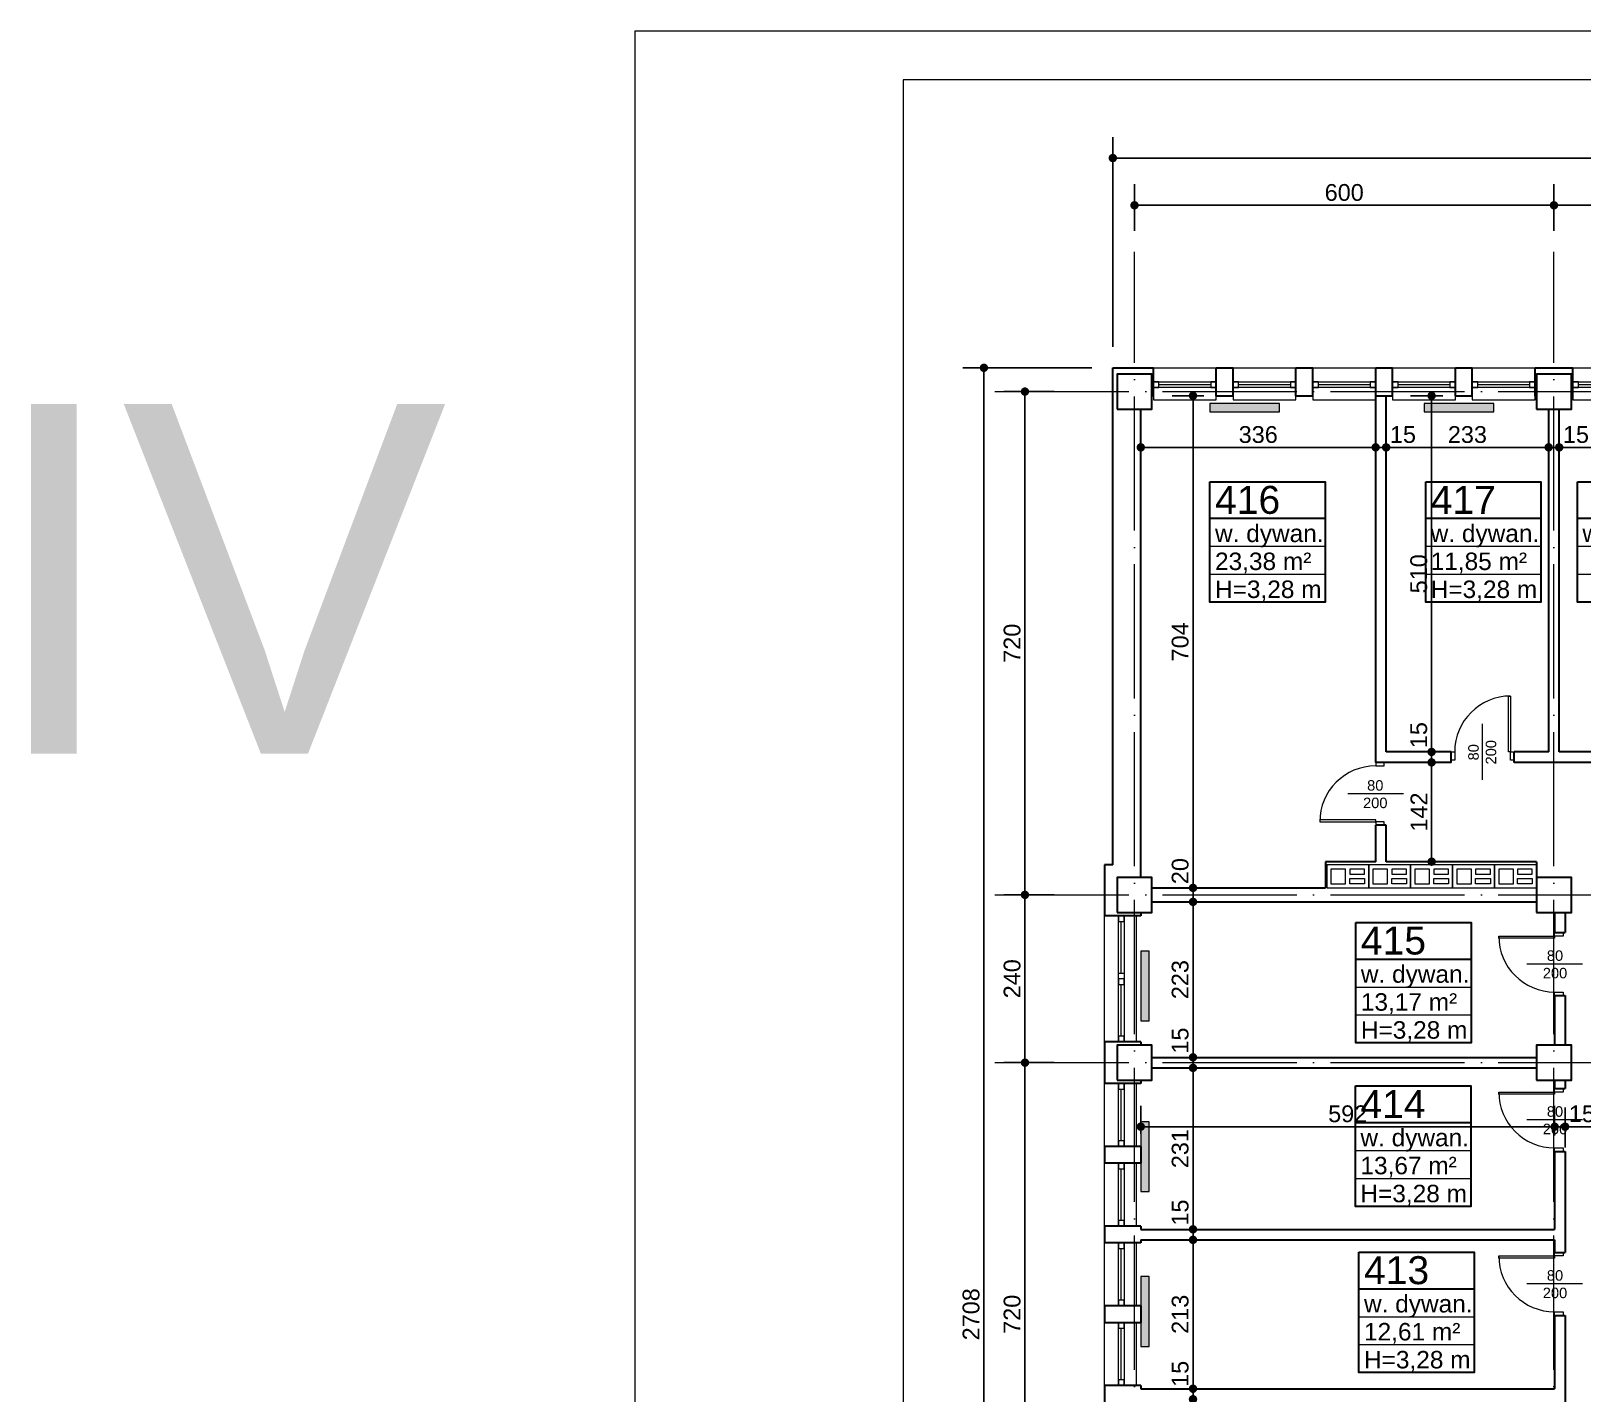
# Model space of a CAD drawing. Header units: millimetres. Extents: x 54 to 8480, y -22812 to 17434.
# Drawn here: x 54 to 2274, y 6425 to 8374 of the extents above; entities that cross this region are included whole.
import ezdxf

# ---------------------------------------------------------------- set-up
doc = ezdxf.new("R2010")
doc.units = ezdxf.units.MM
doc.linetypes.add('ACAD_ISO04W100', pattern=[30, 24, -3, 0, -3])
doc.layers.add('grzejniki', color=104, linetype='Continuous')
doc.layers.add('TABELKI PO UWAGACH', color=5, linetype='Continuous')
for name, color, linetype, lineweight in [('osie', 132, 'ACAD_ISO04W100', 0), ('PLATFORMA', 7, 'Continuous', 0), ('STOLARKA', 97, 'Continuous', 0), ('tabelki', 151, 'Continuous', 0), ('wymiary', 150, 'Continuous', 0)]:
    doc.layers.add(name, color=color, linetype=linetype, lineweight=lineweight)
doc.styles.get("Standard").update_dxf_attribs({"font": 'arial.ttf'})
doc.dimstyles.new('ISO-25', dxfattribs={"dimtxt": 24, "dimasz": 12, "dimexe": 30, "dimexo": 30, "dimgap": 6, "dimtad": 1, "dimdec": 0, "dimtxsty": 'Standard', "dimblk": 'DOT', "dimcen": 2.5, "dimadec": 0, "dimazin": 0, "dimtfac": 1, "dimtdec": 0, "dimtmove": 0, "dimatfit": 3, "dimldrblk": 'DOT', "dimfxl": 1, "dimarcsym": 0})

# ---------------------------------------------------------------- blocks, each defined once
blk = doc.blocks.new('A$C13771EA7')
at = {"color": 132, "linetype": 'ACAD_ISO04W100', "lineweight": 0, "ltscale": 8}
for p, q in [((31, -2874), (31, 166)), ((631, -2874), (631, 166)), ((-169, -34), (4311, -34)), ((-169, -754), (4311, -754)), ((-169, -994), (3231, -994))]:
    blk.add_line(p, q, dxfattribs=at)
blk = doc.blocks.new('A$C4DC22848')
at = {"layer": 'STOLARKA', "lineweight": 0}
for p, q in [((0, 0), (90, 0)), ((0, -40), (0, -46)), ((8, -24), (82, -24)), ((90, -46), (90, -40)), ((0, -46), (90, -46))]:
    blk.add_line(p, q, dxfattribs=at)
for points in [[(0, -20), (90, -20), (90, -28), (0, -28)], [(0, -28), (8, -28), (8, -20), (0, -20)], [(82, -28), (90, -28), (90, -20), (82, -20)]]:
    blk.add_lwpolyline(points, close=True, dxfattribs=at)
blk = doc.blocks.new('A$C2F3E3BB6')
at = {"layer": 'STOLARKA', "lineweight": 0}
for p, q in [((0, 40), (180, 40)), ((0, 0), (0, -6)), ((8, 16), (82, 16)), ((98, 16), (172, 16)), ((180, -6), (180, 0)), ((0, -6), (180, -6))]:
    blk.add_line(p, q, dxfattribs=at)
for points in [[(0, 20), (180, 20), (180, 12), (0, 12)], [(0, 12), (8, 12), (8, 20), (0, 20)], [(82, 12), (90, 12), (90, 20), (82, 20)], [(98, 12), (90, 12), (90, 20), (98, 20)], [(172, 12), (180, 12), (180, 20), (172, 20)]]:
    blk.add_lwpolyline(points, close=True, dxfattribs=at)
blk = doc.blocks.new('A$C1D836454')
at = {"color": 82, "lineweight": 0}
for points in [[(0, -16.5), (60, -16.5), (60, 16.5), (0, 16.5)], [(6, -10.5), (27, -10.5), (27, 10.5), (6, 10.5)], [(33, 3), (54, 3), (54, 10.5), (33, 10.5)], [(33, -3), (54, -3), (54, -10.5), (33, -10.5)]]:
    blk.add_lwpolyline(points, close=True, dxfattribs=at)
blk = doc.blocks.new('_Dot')
at = {"color": 0, "linetype": 'ByBlock', "lineweight": -2}
blk.add_line((-0.5, 0), (-1, 0), dxfattribs=at)
at = {"color": 0, "linetype": 'ByBlock', "lineweight": 0, "const_width": 0.5}
blk.add_lwpolyline([(-0.25, 0, 1), (0.25, 0, 1)], format="xyb", close=True, dxfattribs=at)
blk = doc.blocks.new('*D89')
at = {"layer": 'Defpoints', "color": 0, "linetype": 'Continuous', "lineweight": 0}
for p in [(2232.6, 8125.2), (1632.6, 8058.7), (2232.6, 8058.7)]:
    blk.add_point(p, dxfattribs=at)
at = {"layer": 'wymiary', "color": 0, "linetype": 'Continuous', "lineweight": -2}
for p, q in [((1632.6, 8088.7), (1632.6, 8155.2)), ((2232.6, 8088.7), (2232.6, 8155.2)), ((1644.6, 8125.2), (2220.6, 8125.2))]:
    blk.add_line(p, q, dxfattribs=at)
at = {"layer": 'wymiary', "color": 0, "linetype": 'Continuous', "lineweight": -2, "xscale": 12, "yscale": 12, "zscale": 12, "rotation": 180}
blk.add_blockref('_Dot', (1632.6, 8125.2), dxfattribs=at)
at = {"layer": 'wymiary', "color": 0, "linetype": 'Continuous', "lineweight": -2, "xscale": 12, "yscale": 12, "zscale": 12}
blk.add_blockref('_Dot', (2232.6, 8125.2), dxfattribs=at)
at = {"layer": 'wymiary', "color": 0, "linetype": 'Continuous', "lineweight": 0, "insert": (1932.6, 8143.4), "char_height": 24, "attachment_point": 5}
blk.add_mtext('600', dxfattribs=at)
blk = doc.blocks.new('*D90')
at = {"layer": 'Defpoints', "color": 0, "linetype": 'Continuous', "lineweight": 0}
for p in [(2832.6, 8125.2), (2232.6, 8058.7), (2832.6, 8058.7)]:
    blk.add_point(p, dxfattribs=at)
at = {"layer": 'wymiary', "color": 0, "linetype": 'Continuous', "lineweight": -2}
for p, q in [((2232.6, 8088.7), (2232.6, 8155.2)), ((2832.6, 8088.7), (2832.6, 8155.2)), ((2244.6, 8125.2), (2820.6, 8125.2))]:
    blk.add_line(p, q, dxfattribs=at)
at = {"layer": 'wymiary', "color": 0, "linetype": 'Continuous', "lineweight": -2, "xscale": 12, "yscale": 12, "zscale": 12, "rotation": 180}
blk.add_blockref('_Dot', (2232.6, 8125.2), dxfattribs=at)
at = {"layer": 'wymiary', "color": 0, "linetype": 'Continuous', "lineweight": -2, "xscale": 12, "yscale": 12, "zscale": 12}
blk.add_blockref('_Dot', (2832.6, 8125.2), dxfattribs=at)
at = {"layer": 'wymiary', "color": 0, "linetype": 'Continuous', "lineweight": 0, "insert": (2532.6, 8143.4), "char_height": 24, "attachment_point": 5}
blk.add_mtext('600', dxfattribs=at)
blk = doc.blocks.new('*D98')
at = {"layer": 'Defpoints', "color": 0, "linetype": 'Continuous', "lineweight": 0}
for p in [(1475.9, 6898.7), (1547.6, 6898.7), (1547.6, 6178.7)]:
    blk.add_point(p, dxfattribs=at)
at = {"layer": 'wymiary', "color": 0, "linetype": 'Continuous', "lineweight": -2}
for p, q in [((1517.6, 6898.7), (1445.9, 6898.7)), ((1475.9, 6190.7), (1475.9, 6886.7)), ((1517.6, 6178.7), (1445.9, 6178.7))]:
    blk.add_line(p, q, dxfattribs=at)
at = {"layer": 'wymiary', "color": 0, "linetype": 'Continuous', "lineweight": -2, "xscale": 12, "yscale": 12, "zscale": 12}
for p, rotation in [((1475.9, 6898.7), 90), ((1475.9, 6178.7), 270)]:
    blk.add_blockref('_Dot', p, dxfattribs=dict(at, rotation=rotation))
at = {"layer": 'wymiary', "color": 0, "linetype": 'Continuous', "lineweight": 0, "insert": (1457.6, 6538.7), "char_height": 24, "attachment_point": 5, "rotation": 90}
blk.add_mtext('720', dxfattribs=at)
blk = doc.blocks.new('*D72')
at = {"layer": 'Defpoints', "color": 0, "linetype": 'Continuous', "lineweight": 0}
for p in [(1475.9, 7138.7), (1547.6, 7138.7), (1547.6, 6898.7)]:
    blk.add_point(p, dxfattribs=at)
at = {"layer": 'wymiary', "color": 0, "linetype": 'Continuous', "lineweight": -2}
for p, q in [((1517.6, 7138.7), (1445.9, 7138.7)), ((1475.9, 6910.7), (1475.9, 7126.7)), ((1517.6, 6898.7), (1445.9, 6898.7))]:
    blk.add_line(p, q, dxfattribs=at)
at = {"layer": 'wymiary', "color": 0, "linetype": 'Continuous', "lineweight": -2, "xscale": 12, "yscale": 12, "zscale": 12}
for p, rotation in [((1475.9, 7138.7), 90), ((1475.9, 6898.7), 270)]:
    blk.add_blockref('_Dot', p, dxfattribs=dict(at, rotation=rotation))
at = {"layer": 'wymiary', "color": 0, "linetype": 'Continuous', "lineweight": 0, "insert": (1457.6, 7018.7), "char_height": 24, "attachment_point": 5, "rotation": 90}
blk.add_mtext('240', dxfattribs=at)
blk = doc.blocks.new('*D73')
at = {"layer": 'Defpoints', "color": 0, "linetype": 'Continuous', "lineweight": 0}
for p in [(1475.9, 7858.7), (1547.6, 7858.7), (1547.6, 7138.7)]:
    blk.add_point(p, dxfattribs=at)
at = {"layer": 'wymiary', "color": 0, "linetype": 'Continuous', "lineweight": -2}
for p, q in [((1517.6, 7858.7), (1445.9, 7858.7)), ((1475.9, 7150.7), (1475.9, 7846.7)), ((1517.6, 7138.7), (1445.9, 7138.7))]:
    blk.add_line(p, q, dxfattribs=at)
at = {"layer": 'wymiary', "color": 0, "linetype": 'Continuous', "lineweight": -2, "xscale": 12, "yscale": 12, "zscale": 12}
for p, rotation in [((1475.9, 7858.7), 90), ((1475.9, 7138.7), 270)]:
    blk.add_blockref('_Dot', p, dxfattribs=dict(at, rotation=rotation))
at = {"layer": 'wymiary', "color": 0, "linetype": 'Continuous', "lineweight": 0, "insert": (1457.6, 7498.7), "char_height": 24, "attachment_point": 5, "rotation": 90}
blk.add_mtext('720', dxfattribs=at)
blk = doc.blocks.new('*D87')
at = {"layer": 'Defpoints', "color": 0, "linetype": 'Continuous', "lineweight": 0}
for p in [(5743.6, 8192.8), (1601.6, 7892.7), (5743.6, 7892.7)]:
    blk.add_point(p, dxfattribs=at)
at = {"layer": 'wymiary', "color": 0, "linetype": 'Continuous', "lineweight": -2}
for p, q in [((1601.6, 7922.7), (1601.6, 8222.8)), ((5743.6, 7922.7), (5743.6, 8222.8)), ((1613.6, 8192.8), (5731.6, 8192.8))]:
    blk.add_line(p, q, dxfattribs=at)
at = {"layer": 'wymiary', "color": 0, "linetype": 'Continuous', "lineweight": -2, "xscale": 12, "yscale": 12, "zscale": 12, "rotation": 180}
blk.add_blockref('_Dot', (1601.6, 8192.8), dxfattribs=at)
at = {"layer": 'wymiary', "color": 0, "linetype": 'Continuous', "lineweight": -2, "xscale": 12, "yscale": 12, "zscale": 12}
blk.add_blockref('_Dot', (5743.6, 8192.8), dxfattribs=at)
at = {"layer": 'wymiary', "color": 0, "linetype": 'Continuous', "lineweight": 0, "insert": (3672.6, 8210.9), "char_height": 24, "attachment_point": 5}
blk.add_mtext('4142', dxfattribs=at)
blk = doc.blocks.new('*D88')
at = {"layer": 'Defpoints', "color": 0, "linetype": 'Continuous', "lineweight": 0}
for p in [(1417.2, 7892.7), (1601.6, 7892.7), (1601.6, 5184.7)]:
    blk.add_point(p, dxfattribs=at)
at = {"layer": 'wymiary', "color": 0, "linetype": 'Continuous', "lineweight": -2}
for p, q in [((1571.6, 7892.7), (1387.2, 7892.7)), ((1417.2, 5196.7), (1417.2, 7880.7)), ((1571.6, 5184.7), (1387.2, 5184.7))]:
    blk.add_line(p, q, dxfattribs=at)
at = {"layer": 'wymiary', "color": 0, "linetype": 'Continuous', "lineweight": -2, "xscale": 12, "yscale": 12, "zscale": 12}
for p, rotation in [((1417.2, 7892.7), 90), ((1417.2, 5184.7), 270)]:
    blk.add_blockref('_Dot', p, dxfattribs=dict(at, rotation=rotation))
at = {"layer": 'wymiary', "color": 0, "linetype": 'Continuous', "lineweight": 0, "insert": (1398.9, 6538.7), "char_height": 24, "attachment_point": 5, "rotation": 90}
blk.add_mtext('2708', dxfattribs=at)
blk = doc.blocks.new('*D267')
at = {"layer": 'Defpoints', "color": 0, "linetype": 'Continuous', "lineweight": 0}
for p in [(1716.3, 6432.2), (1716.3, 6432.2), (1716.3, 6417.2)]:
    blk.add_point(p, dxfattribs=at)
at = {"layer": 'wymiary', "color": 0, "linetype": 'Continuous', "lineweight": -2}
for p, q in [((1716.3, 6444.2), (1716.3, 6456.2)), ((1716.3, 6417.2), (1716.3, 6432.2)), ((1716.3, 6405.2), (1716.3, 6393.2))]:
    blk.add_line(p, q, dxfattribs=at)
at = {"layer": 'wymiary', "color": 0, "linetype": 'Continuous', "lineweight": -2, "xscale": 12, "yscale": 12, "zscale": 12}
for p, rotation in [((1716.3, 6432.2), 270), ((1716.3, 6417.2), 90)]:
    blk.add_blockref('_Dot', p, dxfattribs=dict(at, rotation=rotation))
at = {"layer": 'wymiary', "color": 0, "linetype": 'Continuous', "lineweight": 0, "insert": (1698, 6453.5), "char_height": 24, "attachment_point": 5, "rotation": 90}
blk.add_mtext('15', dxfattribs=at)
blk = doc.blocks.new('*D268')
at = {"layer": 'Defpoints', "color": 0, "linetype": 'Continuous', "lineweight": 0}
for p in [(1716.3, 6645.2), (1716.3, 6645.2), (1716.3, 6432.2)]:
    blk.add_point(p, dxfattribs=at)
at = {"layer": 'wymiary', "color": 0, "linetype": 'Continuous', "lineweight": -2}
blk.add_line((1716.3, 6444.2), (1716.3, 6633.2), dxfattribs=at)
at = {"layer": 'wymiary', "color": 0, "linetype": 'Continuous', "lineweight": -2, "xscale": 12, "yscale": 12, "zscale": 12}
for p, rotation in [((1716.3, 6645.2), 90), ((1716.3, 6432.2), 270)]:
    blk.add_blockref('_Dot', p, dxfattribs=dict(at, rotation=rotation))
at = {"layer": 'wymiary', "color": 0, "linetype": 'Continuous', "lineweight": 0, "insert": (1698, 6538.7), "char_height": 24, "attachment_point": 5, "rotation": 90}
blk.add_mtext('213', dxfattribs=at)
blk = doc.blocks.new('*D269')
at = {"layer": 'Defpoints', "color": 0, "linetype": 'Continuous', "lineweight": 0}
for p in [(1716.3, 6660.2), (1716.3, 6660.2), (1716.3, 6645.2)]:
    blk.add_point(p, dxfattribs=at)
at = {"layer": 'wymiary', "color": 0, "linetype": 'Continuous', "lineweight": -2}
for p, q in [((1716.3, 6672.2), (1716.3, 6684.2)), ((1716.3, 6645.2), (1716.3, 6660.2)), ((1716.3, 6633.2), (1716.3, 6621.2))]:
    blk.add_line(p, q, dxfattribs=at)
at = {"layer": 'wymiary', "color": 0, "linetype": 'Continuous', "lineweight": -2, "xscale": 12, "yscale": 12, "zscale": 12}
for p, rotation in [((1716.3, 6660.2), 270), ((1716.3, 6645.2), 90)]:
    blk.add_blockref('_Dot', p, dxfattribs=dict(at, rotation=rotation))
at = {"layer": 'wymiary', "color": 0, "linetype": 'Continuous', "lineweight": 0, "insert": (1698, 6684.2), "char_height": 24, "attachment_point": 5, "rotation": 90}
blk.add_mtext('15', dxfattribs=at)
blk = doc.blocks.new('*D270')
at = {"layer": 'Defpoints', "color": 0, "linetype": 'Continuous', "lineweight": 0}
for p in [(1716.3, 6891.2), (1716.3, 6891.2), (1716.3, 6660.2)]:
    blk.add_point(p, dxfattribs=at)
at = {"layer": 'wymiary', "color": 0, "linetype": 'Continuous', "lineweight": -2}
blk.add_line((1716.3, 6672.2), (1716.3, 6879.2), dxfattribs=at)
at = {"layer": 'wymiary', "color": 0, "linetype": 'Continuous', "lineweight": -2, "xscale": 12, "yscale": 12, "zscale": 12}
for p, rotation in [((1716.3, 6891.2), 90), ((1716.3, 6660.2), 270)]:
    blk.add_blockref('_Dot', p, dxfattribs=dict(at, rotation=rotation))
at = {"layer": 'wymiary', "color": 0, "linetype": 'Continuous', "lineweight": 0, "insert": (1698, 6775.7), "char_height": 24, "attachment_point": 5, "rotation": 90}
blk.add_mtext('231', dxfattribs=at)
blk = doc.blocks.new('*D271')
at = {"layer": 'Defpoints', "color": 0, "linetype": 'Continuous', "lineweight": 0}
for p in [(1716.3, 6906.2), (1716.3, 6906.2), (1716.3, 6891.2)]:
    blk.add_point(p, dxfattribs=at)
at = {"layer": 'wymiary', "color": 0, "linetype": 'Continuous', "lineweight": -2}
for p, q in [((1716.3, 6918.2), (1716.3, 6930.2)), ((1716.3, 6891.2), (1716.3, 6906.2)), ((1716.3, 6879.2), (1716.3, 6867.2))]:
    blk.add_line(p, q, dxfattribs=at)
at = {"layer": 'wymiary', "color": 0, "linetype": 'Continuous', "lineweight": -2, "xscale": 12, "yscale": 12, "zscale": 12}
for p, rotation in [((1716.3, 6906.2), 270), ((1716.3, 6891.2), 90)]:
    blk.add_blockref('_Dot', p, dxfattribs=dict(at, rotation=rotation))
at = {"layer": 'wymiary', "color": 0, "linetype": 'Continuous', "lineweight": 0, "insert": (1698, 6930.2), "char_height": 24, "attachment_point": 5, "rotation": 90}
blk.add_mtext('15', dxfattribs=at)
blk = doc.blocks.new('*D272')
at = {"layer": 'Defpoints', "color": 0, "linetype": 'Continuous', "lineweight": 0}
for p in [(1716.3, 7128.7), (1716.3, 7128.7), (1716.3, 6906.2)]:
    blk.add_point(p, dxfattribs=at)
at = {"layer": 'wymiary', "color": 0, "linetype": 'Continuous', "lineweight": -2}
blk.add_line((1716.3, 6918.2), (1716.3, 7116.7), dxfattribs=at)
at = {"layer": 'wymiary', "color": 0, "linetype": 'Continuous', "lineweight": -2, "xscale": 12, "yscale": 12, "zscale": 12}
for p, rotation in [((1716.3, 7128.7), 90), ((1716.3, 6906.2), 270)]:
    blk.add_blockref('_Dot', p, dxfattribs=dict(at, rotation=rotation))
at = {"layer": 'wymiary', "color": 0, "linetype": 'Continuous', "lineweight": 0, "insert": (1698, 7017.5), "char_height": 24, "attachment_point": 5, "rotation": 90}
blk.add_mtext('223', dxfattribs=at)
blk = doc.blocks.new('*D273')
at = {"layer": 'Defpoints', "color": 0, "linetype": 'Continuous', "lineweight": 0}
for p in [(1716.3, 7148.7), (1716.3, 7148.7), (1716.3, 7128.7)]:
    blk.add_point(p, dxfattribs=at)
at = {"layer": 'wymiary', "color": 0, "linetype": 'Continuous', "lineweight": -2}
for p, q in [((1716.3, 7160.7), (1716.3, 7172.7)), ((1716.3, 7128.7), (1716.3, 7148.7)), ((1716.3, 7116.7), (1716.3, 7104.7))]:
    blk.add_line(p, q, dxfattribs=at)
at = {"layer": 'wymiary', "color": 0, "linetype": 'Continuous', "lineweight": -2, "xscale": 12, "yscale": 12, "zscale": 12}
for p, rotation in [((1716.3, 7148.7), 270), ((1716.3, 7128.7), 90)]:
    blk.add_blockref('_Dot', p, dxfattribs=dict(at, rotation=rotation))
at = {"layer": 'wymiary', "color": 0, "linetype": 'Continuous', "lineweight": 0, "insert": (1698, 7172.7), "char_height": 24, "attachment_point": 5, "rotation": 90}
blk.add_mtext('20', dxfattribs=at)
blk = doc.blocks.new('*D274')
at = {"layer": 'Defpoints', "color": 0, "linetype": 'Continuous', "lineweight": 0}
for p in [(1716.3, 7852.7), (1761.6, 7852.7), (1716.3, 7148.7)]:
    blk.add_point(p, dxfattribs=at)
at = {"layer": 'wymiary', "color": 0, "linetype": 'Continuous', "lineweight": -2}
for p, q in [((1731.6, 7852.7), (1686.3, 7852.7)), ((1716.3, 7160.7), (1716.3, 7840.7))]:
    blk.add_line(p, q, dxfattribs=at)
at = {"layer": 'wymiary', "color": 0, "linetype": 'Continuous', "lineweight": -2, "xscale": 12, "yscale": 12, "zscale": 12}
for p, rotation in [((1716.3, 7852.7), 90), ((1716.3, 7148.7), 270)]:
    blk.add_blockref('_Dot', p, dxfattribs=dict(at, rotation=rotation))
at = {"layer": 'wymiary', "color": 0, "linetype": 'Continuous', "lineweight": 0, "insert": (1698, 7500.7), "char_height": 24, "attachment_point": 5, "rotation": 90}
blk.add_mtext('704', dxfattribs=at)
blk = doc.blocks.new('*D325')
at = {"layer": 'Defpoints', "color": 0, "linetype": 'Continuous', "lineweight": 0}
for p in [(1641.6, 7833.7), (1977.6, 7833.7), (1977.6, 7778.9)]:
    blk.add_point(p, dxfattribs=at)
at = {"layer": 'wymiary', "color": 0, "linetype": 'Continuous', "lineweight": -2}
for p, q in [((1641.6, 7803.7), (1641.6, 7748.9)), ((1977.6, 7803.7), (1977.6, 7748.9)), ((1653.6, 7778.9), (1965.6, 7778.9))]:
    blk.add_line(p, q, dxfattribs=at)
at = {"layer": 'wymiary', "color": 0, "linetype": 'Continuous', "lineweight": -2, "xscale": 12, "yscale": 12, "zscale": 12, "rotation": 180}
blk.add_blockref('_Dot', (1641.6, 7778.9), dxfattribs=at)
at = {"layer": 'wymiary', "color": 0, "linetype": 'Continuous', "lineweight": -2, "xscale": 12, "yscale": 12, "zscale": 12}
blk.add_blockref('_Dot', (1977.6, 7778.9), dxfattribs=at)
at = {"layer": 'wymiary', "color": 0, "linetype": 'Continuous', "lineweight": 0, "insert": (1809.6, 7797.1), "char_height": 24, "attachment_point": 5}
blk.add_mtext('336', dxfattribs=at)
blk = doc.blocks.new('*D326')
at = {"layer": 'Defpoints', "color": 0, "linetype": 'Continuous', "lineweight": 0}
for p in [(1992.6, 7852.7), (1977.6, 7833.7), (1992.6, 7778.9)]:
    blk.add_point(p, dxfattribs=at)
at = {"layer": 'wymiary', "color": 0, "linetype": 'Continuous', "lineweight": -2}
for p, q in [((1992.6, 7822.7), (1992.6, 7748.9)), ((1977.6, 7803.7), (1977.6, 7748.9)), ((1965.6, 7778.9), (1953.6, 7778.9)), ((1977.6, 7778.9), (1992.6, 7778.9)), ((2004.6, 7778.9), (2016.6, 7778.9))]:
    blk.add_line(p, q, dxfattribs=at)
at = {"layer": 'wymiary', "color": 0, "linetype": 'Continuous', "lineweight": -2, "xscale": 12, "yscale": 12, "zscale": 12}
blk.add_blockref('_Dot', (1977.6, 7778.9), dxfattribs=at)
at = {"layer": 'wymiary', "color": 0, "linetype": 'Continuous', "lineweight": -2, "xscale": 12, "yscale": 12, "zscale": 12, "rotation": 180}
blk.add_blockref('_Dot', (1992.6, 7778.9), dxfattribs=at)
at = {"layer": 'wymiary', "color": 0, "linetype": 'Continuous', "lineweight": 0, "insert": (2016.6, 7797.1), "char_height": 24, "attachment_point": 5}
blk.add_mtext('15', dxfattribs=at)
blk = doc.blocks.new('*D327')
at = {"layer": 'Defpoints', "color": 0, "linetype": 'Continuous', "lineweight": 0}
for p in [(1992.6, 7852.7), (2225.1, 7833.7), (2225.1, 7778.9)]:
    blk.add_point(p, dxfattribs=at)
at = {"layer": 'wymiary', "color": 0, "linetype": 'Continuous', "lineweight": -2}
for p, q in [((1992.6, 7822.7), (1992.6, 7748.9)), ((2225.1, 7803.7), (2225.1, 7748.9)), ((2004.6, 7778.9), (2213.1, 7778.9))]:
    blk.add_line(p, q, dxfattribs=at)
at = {"layer": 'wymiary', "color": 0, "linetype": 'Continuous', "lineweight": -2, "xscale": 12, "yscale": 12, "zscale": 12, "rotation": 180}
blk.add_blockref('_Dot', (1992.6, 7778.9), dxfattribs=at)
at = {"layer": 'wymiary', "color": 0, "linetype": 'Continuous', "lineweight": -2, "xscale": 12, "yscale": 12, "zscale": 12}
blk.add_blockref('_Dot', (2225.1, 7778.9), dxfattribs=at)
at = {"layer": 'wymiary', "color": 0, "linetype": 'Continuous', "lineweight": 0, "insert": (2108.8, 7797.1), "char_height": 24, "attachment_point": 5}
blk.add_mtext('233', dxfattribs=at)
blk = doc.blocks.new('*D328')
at = {"layer": 'Defpoints', "color": 0, "linetype": 'Continuous', "lineweight": 0}
for p in [(2225.1, 7833.7), (2240.1, 7833.7), (2240.1, 7778.9)]:
    blk.add_point(p, dxfattribs=at)
at = {"layer": 'wymiary', "color": 0, "linetype": 'Continuous', "lineweight": -2}
for p, q in [((2225.1, 7803.7), (2225.1, 7748.9)), ((2240.1, 7803.7), (2240.1, 7748.9)), ((2213.1, 7778.9), (2201.1, 7778.9)), ((2225.1, 7778.9), (2240.1, 7778.9)), ((2252.1, 7778.9), (2264.1, 7778.9))]:
    blk.add_line(p, q, dxfattribs=at)
at = {"layer": 'wymiary', "color": 0, "linetype": 'Continuous', "lineweight": -2, "xscale": 12, "yscale": 12, "zscale": 12}
blk.add_blockref('_Dot', (2225.1, 7778.9), dxfattribs=at)
at = {"layer": 'wymiary', "color": 0, "linetype": 'Continuous', "lineweight": -2, "xscale": 12, "yscale": 12, "zscale": 12, "rotation": 180}
blk.add_blockref('_Dot', (2240.1, 7778.9), dxfattribs=at)
at = {"layer": 'wymiary', "color": 0, "linetype": 'Continuous', "lineweight": 0, "insert": (2264.1, 7797.1), "char_height": 24, "attachment_point": 5}
blk.add_mtext('15', dxfattribs=at)
blk = doc.blocks.new('*D329')
at = {"layer": 'Defpoints', "color": 0, "linetype": 'Continuous', "lineweight": 0}
for p in [(2470.6, 7852.7), (2240.1, 7833.7), (2470.6, 7778.9)]:
    blk.add_point(p, dxfattribs=at)
at = {"layer": 'wymiary', "color": 0, "linetype": 'Continuous', "lineweight": -2}
for p, q in [((2470.6, 7822.7), (2470.6, 7748.9)), ((2240.1, 7803.7), (2240.1, 7748.9)), ((2252.1, 7778.9), (2458.6, 7778.9))]:
    blk.add_line(p, q, dxfattribs=at)
at = {"layer": 'wymiary', "color": 0, "linetype": 'Continuous', "lineweight": -2, "xscale": 12, "yscale": 12, "zscale": 12, "rotation": 180}
blk.add_blockref('_Dot', (2240.1, 7778.9), dxfattribs=at)
at = {"layer": 'wymiary', "color": 0, "linetype": 'Continuous', "lineweight": -2, "xscale": 12, "yscale": 12, "zscale": 12}
blk.add_blockref('_Dot', (2470.6, 7778.9), dxfattribs=at)
at = {"layer": 'wymiary', "color": 0, "linetype": 'Continuous', "lineweight": 0, "insert": (2355.3, 7797.1), "char_height": 24, "attachment_point": 5}
blk.add_mtext('231', dxfattribs=at)
blk = doc.blocks.new('*D566')
at = {"layer": 'Defpoints', "color": 0, "linetype": 'Continuous', "lineweight": 0}
for p in [(2233.6, 6807.1), (1641.6, 6766.7), (2233.6, 6764.7)]:
    blk.add_point(p, dxfattribs=at)
at = {"layer": 'wymiary', "color": 0, "linetype": 'Continuous', "lineweight": -2}
for p, q in [((1641.6, 6796.7), (1641.6, 6837.1)), ((2233.6, 6794.7), (2233.6, 6837.1)), ((1653.6, 6807.1), (2221.6, 6807.1))]:
    blk.add_line(p, q, dxfattribs=at)
at = {"layer": 'wymiary', "color": 0, "linetype": 'Continuous', "lineweight": -2, "xscale": 12, "yscale": 12, "zscale": 12, "rotation": 180}
blk.add_blockref('_Dot', (1641.6, 6807.1), dxfattribs=at)
at = {"layer": 'wymiary', "color": 0, "linetype": 'Continuous', "lineweight": -2, "xscale": 12, "yscale": 12, "zscale": 12}
blk.add_blockref('_Dot', (2233.6, 6807.1), dxfattribs=at)
at = {"layer": 'wymiary', "color": 0, "linetype": 'Continuous', "lineweight": 0, "insert": (1937.6, 6825.4), "char_height": 24, "attachment_point": 5}
blk.add_mtext('592', dxfattribs=at)
blk = doc.blocks.new('*D567')
at = {"layer": 'Defpoints', "color": 0, "linetype": 'Continuous', "lineweight": 0}
for p in [(2248.6, 6864.7), (2248.6, 6807.1), (2233.6, 6764.7)]:
    blk.add_point(p, dxfattribs=at)
at = {"layer": 'wymiary', "color": 0, "linetype": 'Continuous', "lineweight": -2}
for p, q in [((2233.6, 6794.7), (2233.6, 6837.1)), ((2248.6, 6834.7), (2248.6, 6777.1)), ((2221.6, 6807.1), (2209.6, 6807.1)), ((2233.6, 6807.1), (2248.6, 6807.1)), ((2260.6, 6807.1), (2272.6, 6807.1))]:
    blk.add_line(p, q, dxfattribs=at)
at = {"layer": 'wymiary', "color": 0, "linetype": 'Continuous', "lineweight": -2, "xscale": 12, "yscale": 12, "zscale": 12}
blk.add_blockref('_Dot', (2233.6, 6807.1), dxfattribs=at)
at = {"layer": 'wymiary', "color": 0, "linetype": 'Continuous', "lineweight": -2, "xscale": 12, "yscale": 12, "zscale": 12, "rotation": 180}
blk.add_blockref('_Dot', (2248.6, 6807.1), dxfattribs=at)
at = {"layer": 'wymiary', "color": 0, "linetype": 'Continuous', "lineweight": 0, "insert": (2272.6, 6825.4), "char_height": 24, "attachment_point": 5}
blk.add_mtext('15', dxfattribs=at)
blk = doc.blocks.new('*D568')
at = {"layer": 'Defpoints', "color": 0, "linetype": 'Continuous', "lineweight": 0}
for p in [(2248.6, 6864.7), (2452.6, 6807.1), (2452.6, 6807.1)]:
    blk.add_point(p, dxfattribs=at)
at = {"layer": 'wymiary', "color": 0, "linetype": 'Continuous', "lineweight": -2}
for p, q in [((2248.6, 6834.7), (2248.6, 6777.1)), ((2260.6, 6807.1), (2440.6, 6807.1))]:
    blk.add_line(p, q, dxfattribs=at)
at = {"layer": 'wymiary', "color": 0, "linetype": 'Continuous', "lineweight": -2, "xscale": 12, "yscale": 12, "zscale": 12, "rotation": 180}
blk.add_blockref('_Dot', (2248.6, 6807.1), dxfattribs=at)
at = {"layer": 'wymiary', "color": 0, "linetype": 'Continuous', "lineweight": -2, "xscale": 12, "yscale": 12, "zscale": 12}
blk.add_blockref('_Dot', (2452.6, 6807.1), dxfattribs=at)
at = {"layer": 'wymiary', "color": 0, "linetype": 'Continuous', "lineweight": 0, "insert": (2350.6, 6825.4), "char_height": 24, "attachment_point": 5}
blk.add_mtext('204', dxfattribs=at)
blk = doc.blocks.new('*D662')
at = {"layer": 'Defpoints', "color": 0, "linetype": 'Continuous', "lineweight": 0}
for p in [(2057.6, 7328.2), (2057.6, 7328.2), (2057.6, 7186.2)]:
    blk.add_point(p, dxfattribs=at)
at = {"layer": 'wymiary', "color": 0, "linetype": 'Continuous', "lineweight": -2}
blk.add_line((2057.6, 7198.2), (2057.6, 7316.2), dxfattribs=at)
at = {"layer": 'wymiary', "color": 0, "linetype": 'Continuous', "lineweight": -2, "xscale": 12, "yscale": 12, "zscale": 12}
for p, rotation in [((2057.6, 7328.2), 90), ((2057.6, 7186.2), 270)]:
    blk.add_blockref('_Dot', p, dxfattribs=dict(at, rotation=rotation))
at = {"layer": 'wymiary', "color": 0, "linetype": 'Continuous', "lineweight": 0, "insert": (2039.5, 7257.2), "char_height": 24, "attachment_point": 5, "rotation": 90}
blk.add_mtext('142', dxfattribs=at)
blk = doc.blocks.new('*D663')
at = {"layer": 'Defpoints', "color": 0, "linetype": 'Continuous', "lineweight": 0}
for p in [(2057.6, 7343.2), (2057.6, 7343.2), (2057.6, 7328.2)]:
    blk.add_point(p, dxfattribs=at)
at = {"layer": 'wymiary', "color": 0, "linetype": 'Continuous', "lineweight": -2}
for p, q in [((2057.6, 7355.2), (2057.6, 7367.2)), ((2057.6, 7328.2), (2057.6, 7343.2)), ((2057.6, 7316.2), (2057.6, 7304.2))]:
    blk.add_line(p, q, dxfattribs=at)
at = {"layer": 'wymiary', "color": 0, "linetype": 'Continuous', "lineweight": -2, "xscale": 12, "yscale": 12, "zscale": 12}
for p, rotation in [((2057.6, 7343.2), 270), ((2057.6, 7328.2), 90)]:
    blk.add_blockref('_Dot', p, dxfattribs=dict(at, rotation=rotation))
at = {"layer": 'wymiary', "color": 0, "linetype": 'Continuous', "lineweight": 0, "insert": (2039.3, 7367.2), "char_height": 24, "attachment_point": 5, "rotation": 90}
blk.add_mtext('15', dxfattribs=at)
blk = doc.blocks.new('*D664')
at = {"layer": 'Defpoints', "color": 0, "linetype": 'Continuous', "lineweight": 0}
for p in [(2057.6, 7852.7), (2103.6, 7852.7), (2057.6, 7343.2)]:
    blk.add_point(p, dxfattribs=at)
at = {"layer": 'wymiary', "color": 0, "linetype": 'Continuous', "lineweight": -2}
for p, q in [((2073.6, 7852.7), (2027.6, 7852.7)), ((2057.6, 7355.2), (2057.6, 7840.7))]:
    blk.add_line(p, q, dxfattribs=at)
at = {"layer": 'wymiary', "color": 0, "linetype": 'Continuous', "lineweight": -2, "xscale": 12, "yscale": 12, "zscale": 12}
for p, rotation in [((2057.6, 7852.7), 90), ((2057.6, 7343.2), 270)]:
    blk.add_blockref('_Dot', p, dxfattribs=dict(at, rotation=rotation))
at = {"layer": 'wymiary', "color": 0, "linetype": 'Continuous', "lineweight": 0, "insert": (2039.3, 7598), "char_height": 24, "attachment_point": 5, "rotation": 90}
blk.add_mtext('510', dxfattribs=at)
blk = doc.blocks.new('A$C508466D2')
at = {"layer": 'grzejniki', "linetype": 'Continuous', "lineweight": 0}
blk.add_hatch(color=256, dxfattribs=at).paths.add_polyline_path([(-50, -12), (50, -12), (50, 0), (-50, 0)])
blk.add_lwpolyline([(-50, -12), (50, -12), (50, 0), (-50, 0)], close=True, dxfattribs=at)

msp = doc.modelspace()

# ---------------------------------------------------------------- linework, layer by layer
at = {"lineweight": 30}
for p, q in [((1601.6, 7892.7), (1659.6, 7892.7)), ((1601.6, 7181.7), (1601.6, 7892.7)), ((1659.6, 7852.7), (1659.6, 7892.7)), ((1749.6, 7852.7), (1749.6, 7892.7)), ((1749.6, 7892.7), (1773.6, 7892.7)), ((1773.6, 7852.7), (1773.6, 7892.7)), ((1863.6, 7892.7), (1887.6, 7892.7)), ((1863.6, 7852.7), (1863.6, 7892.7)), ((1887.6, 7852.7), (1887.6, 7892.7)), ((1977.6, 7892.7), (2001.6, 7892.7)), ((1977.6, 7852.7), (1977.6, 7892.7)), ((2001.6, 7852.7), (2001.6, 7892.7)), ((2091.6, 7892.7), (2115.6, 7892.7)), ((2091.6, 7852.7), (2091.6, 7892.7)), ((2115.6, 7852.7), (2115.6, 7892.7)), ((2205.6, 7852.7), (2205.6, 7892.7)), ((2205.6, 7892.7), (2259.6, 7892.7)), ((2259.6, 7852.7), (2259.6, 7892.7)), ((1659.6, 7852.7), (1657.6, 7852.7)), ((1749.6, 7852.7), (1773.6, 7852.7)), ((1863.6, 7852.7), (1887.6, 7852.7)), ((1977.6, 7852.7), (2001.6, 7852.7)), ((1977.6, 7328.2), (1977.6, 7852.7)), ((1992.6, 7343.2), (1992.6, 7852.7)), ((2091.6, 7852.7), (2115.6, 7852.7)), ((2205.6, 7852.7), (2207.6, 7852.7)), ((2259.6, 7852.7), (2257.6, 7852.7)), ((1641.6, 7163.7), (1641.6, 7833.7)), ((2225.1, 7343.2), (2225.1, 7833.7)), ((2240.1, 7343.2), (2240.1, 7833.7)), ((2085.6, 7328.2), (1977.6, 7328.2)), ((2085.6, 7343.2), (1992.6, 7343.2)), ((2085.6, 7328.2), (2085.6, 7343.2)), ((2225.1, 7343.2), (2175.6, 7343.2)), ((2175.6, 7328.2), (2175.6, 7343.2)), ((2298.1, 7328.2), (2175.6, 7328.2)), ((2298.1, 7343.2), (2240.1, 7343.2)), ((1977.6, 7186.2), (1977.6, 7238.2)), ((1992.6, 7238.2), (1977.6, 7238.2)), ((1992.6, 7186.2), (1992.6, 7238.2)), ((1601.6, 7181.7), (1589.6, 7181.7)), ((1589.6, 7181.7), (1589.6, 7108.7)), ((1905.6, 7186.2), (1905.6, 7148.7)), ((1977.6, 7186.2), (1905.6, 7186.2)), ((2207.6, 7186.2), (1992.6, 7186.2)), ((2207.6, 7186.2), (2207.6, 7163.7)), ((1657.6, 7148.7), (1905.6, 7148.7)), ((1657.6, 7128.7), (2207.6, 7128.7)), ((1641.6, 7108.7), (1589.6, 7108.7)), ((1641.6, 7113.7), (1641.6, 7108.7)), ((2233.6, 7113.7), (2233.6, 7084.7)), ((2248.6, 7113.7), (2248.6, 7084.7)), ((2233.6, 7084.7), (2248.6, 7084.7)), ((2233.6, 6994.7), (2248.6, 6994.7)), ((2233.6, 6994.7), (2233.6, 6923.7)), ((2248.6, 6994.7), (2248.6, 6923.7)), ((1589.6, 6928.7), (1589.6, 6868.7)), ((1641.6, 6928.7), (1589.6, 6928.7)), ((1641.6, 6928.7), (1641.6, 6923.7)), ((1657.6, 6906.2), (2207.6, 6906.2)), ((1657.6, 6891.2), (2207.6, 6891.2)), ((1641.6, 6868.7), (1589.6, 6868.7)), ((1641.6, 6873.7), (1641.6, 6868.7)), ((2233.6, 6873.7), (2233.6, 6861.7)), ((2233.6, 6861.7), (2248.6, 6861.7)), ((2248.6, 6873.7), (2248.6, 6861.7)), ((1589.6, 6778.7), (1589.6, 6754.7)), ((1641.6, 6778.7), (1589.6, 6778.7)), ((1641.6, 6778.7), (1641.6, 6754.7)), ((2233.6, 6771.7), (2248.6, 6771.7)), ((2233.6, 6771.7), (2233.6, 6660.2)), ((2248.6, 6771.7), (2248.6, 6627.2)), ((1641.6, 6754.7), (1589.6, 6754.7)), ((1589.6, 6664.7), (1589.6, 6640.7)), ((1641.6, 6664.7), (1589.6, 6664.7)), ((1641.6, 6664.7), (1641.6, 6660.2)), ((1641.6, 6660.2), (2233.6, 6660.2)), ((1641.6, 6640.7), (1589.6, 6640.7)), ((1641.6, 6645.2), (2233.6, 6645.2)), ((1641.6, 6645.2), (1641.6, 6640.7)), ((2233.6, 6645.2), (2233.6, 6627.2)), ((2233.6, 6627.2), (2248.6, 6627.2)), ((1589.6, 6550.7), (1589.6, 6526.7)), ((1641.6, 6550.7), (1589.6, 6550.7)), ((1641.6, 6550.7), (1641.6, 6526.7)), ((1641.6, 6526.7), (1589.6, 6526.7)), ((2233.6, 6537.2), (2248.6, 6537.2)), ((2233.6, 6537.2), (2233.6, 6432.2)), ((2248.6, 6537.2), (2248.6, 6399.7)), ((1589.6, 6436.7), (1589.6, 6412.7)), ((1641.6, 6436.7), (1589.6, 6436.7)), ((1641.6, 6436.7), (1641.6, 6432.2)), ((1641.6, 6432.2), (2233.6, 6432.2))]:
    msp.add_line(p, q, dxfattribs=at)
for points in [[(1607.6, 7833.7), (1657.6, 7833.7), (1657.6, 7883.7), (1607.6, 7883.7)], [(2207.6, 7833.7), (2257.6, 7833.7), (2257.6, 7883.7), (2207.6, 7883.7)], [(1607.6, 7113.7), (1657.6, 7113.7), (1657.6, 7163.7), (1607.6, 7163.7)], [(1607.6, 7113.7), (1657.6, 7113.7), (1657.6, 7163.7), (1607.6, 7163.7)], [(2207.6, 7113.7), (2257.6, 7113.7), (2257.6, 7163.7), (2207.6, 7163.7)], [(1607.6, 6873.7), (1657.6, 6873.7), (1657.6, 6923.7), (1607.6, 6923.7)], [(1607.6, 6873.7), (1657.6, 6873.7), (1657.6, 6923.7), (1607.6, 6923.7)], [(2207.6, 6873.7), (2257.6, 6873.7), (2257.6, 6923.7), (2207.6, 6923.7)]]:
    msp.add_lwpolyline(points, close=True, dxfattribs=at)
at = {"layer": 'PLATFORMA', "color": 7, "lineweight": 0}
for points in [[(917.8, 4639.5), (7011.6, 4639.5), (7011.6, 8374.5), (917.8, 8374.5)], [(1301.6, 4709.5), (6941.6, 4709.5), (6941.6, 8304.5), (1301.6, 8304.5)]]:
    msp.add_lwpolyline(points, close=True, dxfattribs=at)
at = {"layer": 'STOLARKA', "lineweight": 0}
for p, q in [((2130.6, 7303.2), (2130.6, 7383.2)), ((2017.6, 7283.2), (1937.6, 7283.2)), ((2273.6, 7039.7), (2193.6, 7039.7)), ((2273.6, 6816.7), (2193.6, 6816.7)), ((2273.6, 6582.2), (2193.6, 6582.2))]:
    msp.add_line(p, q, dxfattribs=at)
for points in [[(2170.6, 7343.2), (2167.6, 7343.2), (2167.6, 7423.2), (2170.6, 7423.2)], [(1989.6, 7323.2), (1989.6, 7328.2), (1977.6, 7328.2), (1977.6, 7323.2)], [(2090.6, 7331.2), (2085.6, 7331.2), (2085.6, 7343.2), (2090.6, 7343.2)], [(2175.6, 7331.2), (2170.6, 7331.2), (2170.6, 7343.2), (2175.6, 7343.2)], [(1977.6, 7243.2), (1977.6, 7246.2), (1897.6, 7246.2), (1897.6, 7243.2)], [(1989.6, 7238.2), (1989.6, 7243.2), (1977.6, 7243.2), (1977.6, 7238.2)], [(2245.6, 7084.7), (2245.6, 7079.7), (2233.6, 7079.7), (2233.6, 7084.7)], [(2233.6, 7079.7), (2233.6, 7076.7), (2153.6, 7076.7), (2153.6, 7079.7)], [(2245.6, 6999.7), (2245.6, 6994.7), (2233.6, 6994.7), (2233.6, 6999.7)], [(2245.6, 6861.7), (2245.6, 6856.7), (2233.6, 6856.7), (2233.6, 6861.7)], [(2233.6, 6856.7), (2233.6, 6853.7), (2153.6, 6853.7), (2153.6, 6856.7)], [(2245.6, 6776.7), (2245.6, 6771.7), (2233.6, 6771.7), (2233.6, 6776.7)], [(2233.6, 6622.2), (2233.6, 6619.2), (2153.6, 6619.2), (2153.6, 6622.2)], [(2245.6, 6627.2), (2245.6, 6622.2), (2233.6, 6622.2), (2233.6, 6627.2)], [(2245.6, 6542.2), (2245.6, 6537.2), (2233.6, 6537.2), (2233.6, 6542.2)]]:
    msp.add_lwpolyline(points, close=True, dxfattribs=at)
for centre, start, end in [((2170.6, 7343.2), 90, 180), ((1977.6, 7243.2), 90, 180), ((2233.6, 7079.7), 180, 270), ((2233.6, 6856.7), 180, 270), ((2233.6, 6622.2), 180, 270)]:
    msp.add_arc(centre, 80, start, end, dxfattribs=at)
at = {"layer": 'TABELKI PO UWAGACH', "color": 30, "linetype": 'Continuous', "lineweight": 30}
for p, q in [((1740.5, 7677.4), (1905.4, 7677.4)), ((2049.1, 7677.4), (2214, 7677.4)), ((2266.1, 7677.4), (2431, 7677.4)), ((1949.2, 7046.9), (2114.1, 7046.9)), ((1948.6, 6812.9), (2113.5, 6812.9)), ((1953.7, 6575.3), (2118.5, 6575.3))]:
    msp.add_line(p, q, dxfattribs=at)
at = {"layer": 'TABELKI PO UWAGACH', "color": 30, "linetype": 'Continuous', "lineweight": 0}
for p, q in [((1740.5, 7637.4), (1905.4, 7637.4)), ((2049.1, 7637.4), (2214, 7637.4)), ((2266.1, 7637.4), (2431, 7637.4)), ((1740.5, 7597.4), (1905.4, 7597.4)), ((2049.1, 7597.4), (2214, 7597.4)), ((2266.1, 7597.4), (2431, 7597.4)), ((1949.2, 7006.9), (2114.1, 7006.9)), ((1949.2, 6966.9), (2114.1, 6966.9)), ((1948.6, 6772.9), (2113.5, 6772.9)), ((1948.6, 6732.9), (2113.5, 6732.9)), ((1953.7, 6535.3), (2118.5, 6535.3)), ((1953.7, 6495.3), (2118.5, 6495.3))]:
    msp.add_line(p, q, dxfattribs=at)
at = {"layer": 'TABELKI PO UWAGACH', "color": 30, "linetype": 'Continuous', "lineweight": 30}
for points in [[(1740.5, 7729.7), (1905.4, 7729.7), (1905.4, 7557.4), (1740.5, 7557.4)], [(2049.1, 7729.7), (2214, 7729.7), (2214, 7557.4), (2049.1, 7557.4)], [(2266.1, 7729.7), (2431, 7729.7), (2431, 7557.4), (2266.1, 7557.4)], [(1949.2, 7099.3), (2114.1, 7099.3), (2114.1, 6926.9), (1949.2, 6926.9)], [(1948.6, 6865.3), (2113.5, 6865.3), (2113.5, 6692.9), (1948.6, 6692.9)], [(1953.7, 6627.7), (2118.5, 6627.7), (2118.5, 6455.3), (1953.7, 6455.3)]]:
    msp.add_lwpolyline(points, close=True, dxfattribs=at)

# ---------------------------------------------------------------- block references
at = {"color": 7, "lineweight": 30}
for p in [(1907.6, 7165.2), (1967.6, 7165.2), (2027.6, 7165.2), (2087.6, 7165.2), (2147.6, 7165.2)]:
    msp.add_blockref('A$C1D836454', p, dxfattribs=at)
at = {"layer": 'grzejniki', "linetype": 'Continuous', "lineweight": 0}
for p in [(1790.2, 7841.7), (2096.8, 7841.7)]:
    msp.add_blockref('A$C508466D2', p, dxfattribs=at)
at = {"layer": 'grzejniki', "linetype": 'Continuous', "lineweight": 0, "rotation": 90}
for p in [(1641.6, 7008.3), (1641.6, 6764.2), (1641.6, 6542.6)]:
    msp.add_blockref('A$C508466D2', p, dxfattribs=at)
at = {"layer": 'osie', "lineweight": 30, "rotation": 359.9999999999884}
msp.add_blockref('A$C13771EA7', (1601.6, 7892.7), dxfattribs=at)
at = {"layer": 'STOLARKA', "lineweight": 30}
for p in [(1659.6, 7892.7), (1773.6, 7892.7), (1887.6, 7892.7), (2001.6, 7892.7), (2115.6, 7892.7), (2259.6, 7892.7)]:
    msp.add_blockref('A$C4DC22848', p, dxfattribs=at)
at = {"layer": 'STOLARKA', "lineweight": 30, "rotation": 90}
for name, p in [('A$C2F3E3BB6', (1629.6, 6928.7)), ('A$C4DC22848', (1589.6, 6778.7)), ('A$C4DC22848', (1589.6, 6664.7)), ('A$C4DC22848', (1589.6, 6550.7)), ('A$C4DC22848', (1589.6, 6436.7))]:
    msp.add_blockref(name, p, dxfattribs=at)

# ---------------------------------------------------------------- texts
at = {"lineweight": 30, "insert": (-10.3, 7840.9), "char_height": 500, "width": 798.781, "attachment_point": 1}
msp.add_mtext('{\\C252;IV}', dxfattribs=at)
at = {"layer": 'STOLARKA', "lineweight": 0, "insert": (2150.2, 7305.5), "char_height": 15, "width": 74.399, "attachment_point": 7, "rotation": 90}
msp.add_mtext('\\pxqc;80\\P200', dxfattribs=at)
at = {"layer": 'STOLARKA', "lineweight": 0, "char_height": 15, "width": 74.399}
for insert, attachment_point in [((1939.8, 7302.8), 1), ((2271.3, 7059.3), 3), ((2271.3, 6836.3), 3), ((2271.3, 6601.8), 3)]:
    msp.add_mtext('\\pxqc;80\\P200', dxfattribs=dict(at, insert=insert, attachment_point=attachment_point))
at = {"layer": 'tabelki', "color": 5, "linetype": 'Continuous', "lineweight": 0, "attachment_point": 1}
for s, insert, char_height, width in [('\\pxql;416', (1747.8, 7723.8), 40, 47.056), ('\\pxql;417', (2056.3, 7723.8), 40, 47.056), ('\\pxql;w. dywan.', (1747.8, 7668.4), 25, 194.396), ('\\pxql;w. dywan.', (2056.3, 7668.4), 25, 194.396), ('\\pxql;w. dywan.', (2273.3, 7668.4), 25, 194.396), ('\\pxql;23,38 m²', (1747.8, 7628.4), 25, 160.906), ('\\pxql;11,85 m²', (2056.3, 7628.4), 25, 160.906), ('\\pxql;H=3,28 m', (1747.8, 7588.4), 25, 182.523), ('\\pxql;H=3,28 m', (2056.3, 7588.4), 25, 182.523), ('\\pxql;415', (1956.4, 7093.4), 40, 47.056), ('\\pxql;w. dywan.', (1956.4, 7038), 25, 194.396), ('\\pxql;13,17 m²', (1956.4, 6998), 25, 160.906), ('\\pxql;H=3,28 m', (1956.4, 6958), 25, 182.523), ('\\pxql;414', (1955.8, 6859.4), 40, 47.056), ('\\pxql;w. dywan.', (1955.8, 6804), 25, 194.396), ('\\pxql;13,67 m²', (1955.8, 6764), 25, 160.906), ('\\pxql;H=3,28 m', (1955.8, 6724), 25, 182.523), ('\\pxql;413', (1960.9, 6621.8), 40, 47.056), ('\\pxql;w. dywan.', (1960.9, 6566.3), 25, 194.396), ('\\pxql;12,61 m²', (1960.9, 6526.3), 25, 160.906), ('\\pxql;H=3,28 m', (1960.9, 6486.3), 25, 182.523)]:
    msp.add_mtext(s, dxfattribs=dict(at, insert=insert, char_height=char_height, width=width))

# ---------------------------------------------------------------- dimensions: what is measured, and where the dimension line sits
at = {"layer": 'wymiary', "linetype": 'Continuous', "lineweight": 0}
for base, p1, p2, picture, middle in [((5743.6, 8192.8), (1601.6, 7892.7), (5743.6, 7892.7), '*D87', (3672.6, 8210.9)), ((2232.6, 8125.2), (1632.6, 8058.7), (2232.6, 8058.7), '*D89', (1932.6, 8143.4)), ((1977.6, 7778.9), (1641.6, 7833.7), (1977.6, 7833.7), '*D325', (1809.6, 7797.1)), ((2233.6, 6807.1), (1641.6, 6766.7), (2233.6, 6764.7), '*D566', (1937.6, 6825.4))]:
    dim = msp.add_linear_dim(base=base, p1=p1, p2=p2, dimstyle='ISO-25', dxfattribs=at)
    dim.commit()
    dim.dimension.update_dxf_attribs({"geometry": picture, "text_midpoint": middle})
for base, p1, p2, picture, middle in [((2832.6, 8125.2), (2232.6, 8058.7), (2832.6, 8058.7), '*D90', (2532.6, 8143.4)), ((2225.0896651, 7778.8684292), (1992.5896651, 7852.7218057), (2225.0896651, 7833.7218057), '*D327', (2108.8396651, 7797.1303665)), ((2470.5896651, 7778.8684292), (2240.0896651, 7833.7218057), (2470.5896651, 7852.7218057), '*D329', (2355.3396651, 7797.1303665)), ((2452.6, 6807.1), (2248.6, 6864.7), (2452.6, 6807.1), '*D568', (2350.6, 6825.4))]:
    dim = msp.add_linear_dim(base=base, p1=p1, p2=p2, dimstyle='ISO-25', override={"dimtmove": 1}, dxfattribs=at)
    dim.commit()
    dim.dimension.update_dxf_attribs({"geometry": picture, "text_midpoint": middle})
for base, p1, p2, picture, middle in [((1417.2, 7892.7), (1601.6, 5184.7), (1601.6, 7892.7), '*D88', (1398.9, 6538.7)), ((2057.6, 7328.2), (2057.6, 7186.2), (2057.6, 7328.2), '*D662', (2039.5, 7257.2))]:
    dim = msp.add_linear_dim(base=base, p1=p1, p2=p2, angle=90, dimstyle='ISO-25', dxfattribs=at)
    dim.commit()
    dim.dimension.update_dxf_attribs({"geometry": picture, "text_midpoint": middle})
for base, p1, p2, picture, middle in [((1475.9, 7858.7), (1547.6, 7138.7), (1547.6, 7858.7), '*D73', (1457.6, 7498.7)), ((1716.3, 7852.7), (1716.3, 7148.7), (1761.6, 7852.7), '*D274', (1698, 7500.7)), ((2057.5896651, 7852.7218057), (2057.5896651, 7343.2218057), (2103.5896651, 7852.7218057), '*D664', (2039.3359134, 7597.9718057)), ((1475.9, 7138.7), (1547.6, 6898.7), (1547.6, 7138.7), '*D72', (1457.6, 7018.7)), ((1716.2600879, 7128.7218057), (1716.2600879, 6906.2218057), (1716.2600879, 7128.7218057), '*D272', (1697.9981507, 7017.4718057)), ((1475.9, 6898.7), (1547.6, 6178.7), (1547.6, 6898.7), '*D98', (1457.6, 6538.7)), ((1716.3, 6891.2), (1716.3, 6660.2), (1716.3, 6891.2), '*D270', (1698, 6775.7)), ((1716.3, 6645.2), (1716.3, 6432.2), (1716.3, 6645.2), '*D268', (1698, 6538.7))]:
    dim = msp.add_linear_dim(base=base, p1=p1, p2=p2, angle=90, dimstyle='ISO-25', override={"dimtmove": 1}, dxfattribs=at)
    dim.commit()
    dim.dimension.update_dxf_attribs({"geometry": picture, "text_midpoint": middle})
for base, p1, p2, picture, middle in [((1992.6, 7778.9), (1977.6, 7833.7), (1992.6, 7852.7), '*D326', (2016.6, 7778.9)), ((2240.1, 7778.9), (2225.1, 7833.7), (2240.1, 7833.7), '*D328', (2264.1, 7778.9)), ((2248.6, 6807.1), (2233.6, 6764.7), (2248.6, 6864.7), '*D567', (2272.6, 6807.1))]:
    dim = msp.add_linear_dim(base=base, p1=p1, p2=p2, dimstyle='ISO-25', override={"dimtmove": 1}, dxfattribs=at)
    dim.commit()
    dim.dimension.update_dxf_attribs({"geometry": picture, "text_midpoint": middle, "dimtype": 160})
for base, p1, p2, picture, middle in [((2057.6, 7343.2), (2057.6, 7328.2), (2057.6, 7343.2), '*D663', (2057.6, 7367.2)), ((1716.3, 7148.7), (1716.3, 7128.7), (1716.3, 7148.7), '*D273', (1716.3, 7172.7)), ((1716.3, 6906.2), (1716.3, 6891.2), (1716.3, 6906.2), '*D271', (1716.3, 6930.2)), ((1716.3, 6660.2), (1716.3, 6645.2), (1716.3, 6660.2), '*D269', (1716.3, 6684.2)), ((1716.3, 6432.2), (1716.3, 6417.2), (1716.3, 6432.2), '*D267', (1716.3, 6453.5))]:
    dim = msp.add_linear_dim(base=base, p1=p1, p2=p2, angle=90, dimstyle='ISO-25', override={"dimtmove": 1}, dxfattribs=at)
    dim.commit()
    dim.dimension.update_dxf_attribs({"geometry": picture, "text_midpoint": middle, "dimtype": 160})

doc.saveas('drawing.dxf')
